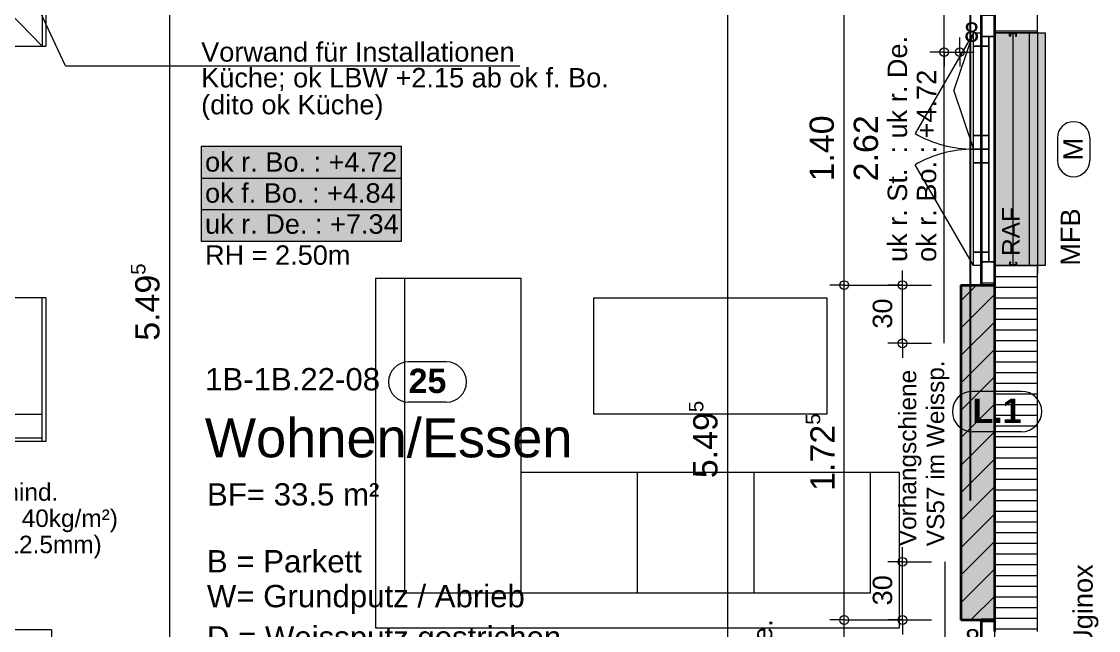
# Model space of a CAD drawing. Header units: metres. Extents: x 0.003 to 0.843, y 0.003 to 0.597.
# Drawn here: x 0.5301 to 0.6411, y 0.2022 to 0.2649 of the extents above; entities that cross this region are included whole.
import ezdxf

# ---------------------------------------------------------------- set-up
doc = ezdxf.new("R2010")
doc.units = ezdxf.units.M
for name, pattern in [('AUSGEZOGEN', [0]), ('LINIE_23', [0.0079, 0.004, -0.0013, 0, -0.0013, 0, -0.0013]), ('STRICHLINIE', [19.05, 12.7, -6.35]), ('STRICHPUNKT', [25.4, 12.7, -6.35, 0, -6.35])]:
    doc.linetypes.add(name, pattern=pattern)
for name, color, linetype, lineweight in [('Bauachsen grob', 7, 'STRICHPUNKT', 13), ('Daemmung', 7, 'AUSGEZOGEN', 18), ('Elektro Text', 251, 'AUSGEZOGEN', 18), ('Fenster', 7, 'AUSGEZOGEN', 18), ('Fuellflaeche tragende Wände MW', 7, 'AUSGEZOGEN', 13), ('Holzgelaender', 7, 'AUSGEZOGEN', 25), ('Kueche', 7, 'AUSGEZOGEN', 18), ('Moebel', 253, 'AUSGEZOGEN', 13), ('Oeffnungsrichtung Fenster', 7, 'AUSGEZOGEN', 13), ('Raumbezeichnung', 7, 'AUSGEZOGEN', 18), ('Rolladen', 7, 'AUSGEZOGEN', 13), ('Spengler', 7, 'AUSGEZOGEN', 18), ('Text Koten', 7, 'AUSGEZOGEN', 25), ('Text Werkplan Ausfuehrung', 7, 'AUSGEZOGEN', 25), ('Vorhangbrett', 7, 'AUSGEZOGEN', 13), ('Wand Mauerwerk tragend', 7, 'AUSGEZOGEN', 35), ('Werkplan- Ausfuehrungsmasse', 7, 'AUSGEZOGEN', 13)]:
    doc.layers.add(name, color=color, linetype=linetype, lineweight=lineweight)
doc.styles.add('ARIAL', font='ARIAL.TTF')

msp = doc.modelspace()

# ---------------------------------------------------------------- hatches: boundary and pattern name
at = {"layer": 'Fuellflaeche tragende Wände MW', "linetype": 'AUSGEZOGEN', "lineweight": 13}
msp.add_hatch(color=241, dxfattribs=at).paths.add_polyline_path([(0.62686, 0.23774), (0.62686, 0.20324), (0.63036, 0.20324), (0.63036, 0.23774)])
at = {"layer": 'Holzgelaender', "linetype": 'AUSGEZOGEN', "lineweight": 13}
msp.add_hatch(color=254, dxfattribs=at).paths.add_polyline_path([(0.63396, 0.26374), (0.63476, 0.26374), (0.63476, 0.23974), (0.63396, 0.23974)], flags=16)
at = {"layer": 'Spengler', "linetype": 'AUSGEZOGEN', "lineweight": 13}
msp.add_hatch(color=254, dxfattribs=at).paths.add_polyline_path([(0.63036, 0.26374), (0.63036, 0.23974), (0.63556, 0.23974), (0.63556, 0.26374)])
at = {"layer": 'Text Koten', "linetype": 'AUSGEZOGEN', "lineweight": 13}
msp.add_hatch(color=254, dxfattribs=at).paths.add_polyline_path([(0.54858, 0.252), (0.54858, 0.24226), (0.56924, 0.24226), (0.56924, 0.252)])

# ---------------------------------------------------------------- linework, layer by layer
at = {"layer": 'Bauachsen grob', "color": 32, "linetype": 'LINIE_23', "lineweight": 25, "true_color": 0xc36e14}
msp.add_line((0.62786, 0.01554), (0.62786, 0.58264), dxfattribs=at)
at = {"layer": 'Daemmung', "color": 7, "linetype": 'AUSGEZOGEN', "lineweight": 18}
for p, q in [((0.63036, 0.26574), (0.63036, 0.26374)), ((0.63476, 0.26374), (0.63476, 0.26574)), ((0.63476, 0.26374), (0.63036, 0.26374)), ((0.63036, 0.23974), (0.63476, 0.23974)), ((0.63036, 0.23974), (0.63036, 0.23774)), ((0.63476, 0.20204), (0.63476, 0.23974)), ((0.63036, 0.23774), (0.63036, 0.20324)), ((0.63036, 0.20324), (0.63036, 0.20204))]:
    msp.add_line(p, q, dxfattribs=at)
at = {"layer": 'Daemmung', "color": 7, "linetype": 'AUSGEZOGEN', "lineweight": 13}
for p, q in [((0.63036, 0.26394), (0.63476, 0.26394)), ((0.63036, 0.20234), (0.63476, 0.20234))]:
    msp.add_line(p, q, dxfattribs=at)
at = {"layer": 'Daemmung', "color": 7, "linetype": 'STRICHLINIE', "lineweight": 13}
for q in [(0.63476, 0.23894), (0.63476, 0.23974), (0.63476, 0.23894)]:
    msp.add_line((0.63476, 0.26374), q, dxfattribs=at)
at = {"layer": 'Daemmung', "color": 7, "linetype": 'AUSGEZOGEN', "lineweight": 13}
for points in [[(0.63036, 0.23974), (0.63476, 0.23974), (0.63476, 0.23974)], [(0.63036, 0.23864), (0.63476, 0.23864), (0.63476, 0.23864)], [(0.63036, 0.23754), (0.63476, 0.23754), (0.63476, 0.23754)], [(0.63036, 0.23644), (0.63476, 0.23644), (0.63476, 0.23644)], [(0.63036, 0.23534), (0.63476, 0.23534), (0.63476, 0.23534)], [(0.63036, 0.23534), (0.63476, 0.23534), (0.63476, 0.23534)], [(0.63036, 0.23424), (0.63036, 0.23424), (0.63476, 0.23424), (0.63476, 0.23424)], [(0.63036, 0.23314), (0.63036, 0.23314), (0.63476, 0.23314), (0.63476, 0.23314)], [(0.63036, 0.23204), (0.63036, 0.23204), (0.63476, 0.23204), (0.63476, 0.23204)], [(0.63036, 0.23094), (0.63036, 0.23094), (0.63476, 0.23094), (0.63476, 0.23094)], [(0.63036, 0.23094), (0.63036, 0.23094), (0.63476, 0.23094), (0.63476, 0.23094)], [(0.63036, 0.22984), (0.63036, 0.22984), (0.63476, 0.22984), (0.63476, 0.22984)], [(0.63036, 0.22874), (0.63036, 0.22874), (0.63476, 0.22874), (0.63476, 0.22874)], [(0.63036, 0.22764), (0.63036, 0.22764), (0.63476, 0.22764), (0.63476, 0.22764)], [(0.63036, 0.22654), (0.63036, 0.22654), (0.63476, 0.22654)], [(0.63036, 0.22654), (0.63036, 0.22654), (0.63476, 0.22654)], [(0.63036, 0.22544), (0.63036, 0.22544), (0.63476, 0.22544)], [(0.63036, 0.22434), (0.63036, 0.22434), (0.63476, 0.22434)], [(0.63036, 0.22324), (0.63036, 0.22324), (0.63476, 0.22324)], [(0.63036, 0.22214), (0.63036, 0.22214), (0.63476, 0.22214)], [(0.63036, 0.22214), (0.63036, 0.22214), (0.63476, 0.22214)], [(0.63036, 0.22104), (0.63036, 0.22104), (0.63476, 0.22104)], [(0.63036, 0.21994), (0.63036, 0.21994), (0.63476, 0.21994)], [(0.63036, 0.21884), (0.63036, 0.21884), (0.63476, 0.21884)], [(0.63036, 0.21774), (0.63036, 0.21774), (0.63476, 0.21774)], [(0.63036, 0.21774), (0.63036, 0.21774), (0.63476, 0.21774)], [(0.63036, 0.21664), (0.63036, 0.21664), (0.63476, 0.21664)], [(0.63036, 0.21554), (0.63036, 0.21554), (0.63476, 0.21554)], [(0.63036, 0.21444), (0.63036, 0.21444), (0.63476, 0.21444)], [(0.63036, 0.21334), (0.63036, 0.21334), (0.63476, 0.21334)], [(0.63036, 0.21334), (0.63036, 0.21334), (0.63476, 0.21334)], [(0.63036, 0.21224), (0.63036, 0.21224), (0.63476, 0.21224)], [(0.63036, 0.21114), (0.63036, 0.21114), (0.63476, 0.21114)], [(0.63036, 0.21004), (0.63036, 0.21004), (0.63476, 0.21004)], [(0.63036, 0.20894), (0.63036, 0.20894), (0.63476, 0.20894)], [(0.63036, 0.20894), (0.63036, 0.20894), (0.63476, 0.20894)], [(0.63036, 0.20784), (0.63036, 0.20784), (0.63476, 0.20784)], [(0.63036, 0.20674), (0.63036, 0.20674), (0.63476, 0.20674)], [(0.63036, 0.20564), (0.63036, 0.20564), (0.63476, 0.20564)], [(0.63036, 0.20454), (0.63036, 0.20454), (0.63476, 0.20454)], [(0.63036, 0.20454), (0.63036, 0.20454), (0.63476, 0.20454)], [(0.63036, 0.20344), (0.63036, 0.20344), (0.63476, 0.20344)]]:
    msp.add_lwpolyline(points, dxfattribs=at)
at = {"layer": 'Elektro Text', "color": 40, "linetype": 'AUSGEZOGEN', "lineweight": 18}
for p, q in [((0.63683, 0.2529), (0.63683, 0.25057)), ((0.64016, 0.2529), (0.64016, 0.25057))]:
    msp.add_line(p, q, dxfattribs=at)
for centre, start, end in [((0.63849, 0.2529), 0, 180), ((0.63849, 0.25057), 180, 0)]:
    msp.add_arc(centre, 0.00167, start, end, dxfattribs=at)
at = {"layer": 'Fenster', "color": 7, "linetype": 'AUSGEZOGEN', "lineweight": 13}
for p, q in [((0.62896, 0.26234), (0.62896, 0.25315)), ((0.62896, 0.25033), (0.62896, 0.24114))]:
    msp.add_line(p, q, dxfattribs=at)
for points in [[(0.63036, 0.26554), (0.63036, 0.26334), (0.62896, 0.26334), (0.62896, 0.26554), (0.63036, 0.26554)], [(0.62896, 0.26374), (0.62896, 0.26334), (0.62976, 0.26334), (0.62976, 0.26234), (0.62816, 0.26234), (0.62816, 0.26374), (0.62896, 0.26374)], [(0.62976, 0.24014), (0.62976, 0.25173), (0.62896, 0.25173), (0.62896, 0.25175), (0.62976, 0.25175), (0.62976, 0.26334), (0.63036, 0.26334), (0.63036, 0.24014), (0.62976, 0.24014)], [(0.63036, 0.26374), (0.63556, 0.26374), (0.63556, 0.23974), (0.63036, 0.23974), (0.63036, 0.26374)], [(0.62976, 0.26234), (0.62976, 0.25315), (0.62816, 0.25315), (0.62816, 0.26234), (0.62976, 0.26234)], [(0.62976, 0.25315), (0.62976, 0.25175), (0.62896, 0.25175), (0.62816, 0.25175), (0.62816, 0.25315), (0.62976, 0.25315)], [(0.62896, 0.25173), (0.62976, 0.25173), (0.62976, 0.25033), (0.62816, 0.25033), (0.62816, 0.25173), (0.62896, 0.25173)], [(0.62976, 0.25033), (0.62976, 0.24114), (0.62816, 0.24114), (0.62816, 0.25033), (0.62976, 0.25033)], [(0.62976, 0.24114), (0.62976, 0.24014), (0.62896, 0.24014), (0.62896, 0.23974), (0.62816, 0.23974), (0.62816, 0.24114), (0.62976, 0.24114)], [(0.63036, 0.24014), (0.63036, 0.23794), (0.62896, 0.23794), (0.62896, 0.24014), (0.63036, 0.24014)], [(0.63036, 0.20084), (0.63036, 0.20304), (0.62896, 0.20304), (0.62896, 0.20084), (0.63036, 0.20084)]]:
    msp.add_lwpolyline(points, dxfattribs=at)
at = {"layer": 'Holzgelaender', "color": 7, "linetype": 'AUSGEZOGEN', "lineweight": 13}
for p, q in [((0.63396, 0.23974), (0.63396, 0.26374)), ((0.63396, 0.26374), (0.63476, 0.26374)), ((0.63476, 0.26374), (0.63476, 0.23974)), ((0.63476, 0.23974), (0.63396, 0.23974))]:
    msp.add_line(p, q, dxfattribs=at)
at = {"layer": 'Kueche', "color": 7, "linetype": 'AUSGEZOGEN', "lineweight": 18}
for p, q in [((0.53218, 0.27654), (0.53218, 0.26234)), ((0.53256, 0.27654), (0.53256, 0.26234)), ((0.52018, 0.27474), (0.53218, 0.26234))]:
    msp.add_line(p, q, dxfattribs=at)
at = {"layer": 'Kueche', "color": 7, "linetype": 'AUSGEZOGEN', "lineweight": 13}
for p, q in [((0.49126, 0.26234), (0.53256, 0.26234)), ((0.53256, 0.23644), (0.49126, 0.23644)), ((0.53256, 0.23644), (0.53256, 0.22162)), ((0.53256, 0.22162), (0.47686, 0.22162))]:
    msp.add_line(p, q, dxfattribs=at)
at = {"layer": 'Kueche', "color": 7, "linetype": 'STRICHLINIE', "lineweight": 18}
for p, q in [((0.53218, 0.22162), (0.53218, 0.23644)), ((0.49318, 0.22444), (0.53218, 0.22444)), ((0.49318, 0.222), (0.53218, 0.222))]:
    msp.add_line(p, q, dxfattribs=at)
at = {"layer": 'Moebel', "color": 253, "linetype": 'AUSGEZOGEN', "lineweight": 13}
for p, q in [((0.56656, 0.23844), (0.56656, 0.20244)), ((0.56656, 0.23844), (0.58156, 0.23844)), ((0.56956, 0.20604), (0.56956, 0.23844)), ((0.58156, 0.20604), (0.58156, 0.23844)), ((0.58906, 0.22444), (0.58906, 0.23644)), ((0.58906, 0.23644), (0.61306, 0.23644)), ((0.61306, 0.23644), (0.61306, 0.22444)), ((0.61306, 0.22444), (0.58906, 0.22444)), ((0.62056, 0.21844), (0.58156, 0.21844)), ((0.59356, 0.20604), (0.59356, 0.21844)), ((0.60556, 0.20604), (0.60556, 0.21844)), ((0.61756, 0.20604), (0.61756, 0.21844)), ((0.61756, 0.20604), (0.61756, 0.21844)), ((0.62056, 0.20244), (0.62056, 0.21844)), ((0.56956, 0.20604), (0.61756, 0.20604)), ((0.53316, 0.20223), (0.47716, 0.20223)), ((0.53316, 0.20223), (0.53316, 0.18623)), ((0.56656, 0.20244), (0.62056, 0.20244))]:
    msp.add_line(p, q, dxfattribs=at)
at = {"layer": 'Oeffnungsrichtung Fenster', "color": 7, "linetype": 'AUSGEZOGEN', "lineweight": 13}
for p, q in [((0.62816, 0.26374), (0.62216, 0.25335)), ((0.62616, 0.25774), (0.62816, 0.26374)), ((0.62616, 0.25774), (0.62816, 0.25175)), ((0.62816, 0.23974), (0.62216, 0.25013))]:
    msp.add_line(p, q, dxfattribs=at)
for centre, start, end in [((0.62816, 0.26374), 240, 270), ((0.62816, 0.23974), 90, 120)]:
    msp.add_arc(centre, 0.012, start, end, dxfattribs=at)
at = {"layer": 'Rolladen', "color": 7, "linetype": 'AUSGEZOGEN', "lineweight": 13}
for p, q in [((0.6319, 0.26373), (0.63194, 0.26373)), ((0.6319, 0.26339), (0.6319, 0.26373)), ((0.63202, 0.26339), (0.6319, 0.26339)), ((0.63194, 0.26367), (0.63194, 0.26373)), ((0.63194, 0.26367), (0.63208, 0.26367)), ((0.63194, 0.26343), (0.63194, 0.26363)), ((0.63194, 0.26363), (0.6321, 0.26363)), ((0.63194, 0.26343), (0.63202, 0.26343)), ((0.63202, 0.26343), (0.63202, 0.26339)), ((0.63208, 0.26367), (0.63215, 0.26374)), ((0.6321, 0.26363), (0.63217, 0.2637)), ((0.63215, 0.26374), (0.63237, 0.26374)), ((0.63235, 0.2637), (0.63217, 0.2637)), ((0.6322, 0.26374), (0.63221, 0.26374)), ((0.63221, 0.26374), (0.63231, 0.26374)), ((0.63242, 0.26363), (0.63235, 0.2637)), ((0.63244, 0.26367), (0.63237, 0.26374)), ((0.63258, 0.26363), (0.63242, 0.26363)), ((0.63258, 0.26367), (0.63244, 0.26367)), ((0.6325, 0.26343), (0.6325, 0.26339)), ((0.63258, 0.26343), (0.6325, 0.26343)), ((0.6325, 0.26339), (0.63262, 0.26339)), ((0.63258, 0.26373), (0.63262, 0.26373)), ((0.63258, 0.26367), (0.63258, 0.26373)), ((0.63258, 0.26343), (0.63258, 0.26363)), ((0.63262, 0.26339), (0.63262, 0.26373)), ((0.6319, 0.24009), (0.6319, 0.23975)), ((0.63202, 0.24009), (0.6319, 0.24009)), ((0.6319, 0.23975), (0.63194, 0.23975)), ((0.63194, 0.24005), (0.63202, 0.24005)), ((0.63194, 0.24005), (0.63194, 0.23985)), ((0.63194, 0.23985), (0.6321, 0.23985)), ((0.63194, 0.23981), (0.63208, 0.23981)), ((0.63194, 0.23981), (0.63194, 0.23975)), ((0.63202, 0.24005), (0.63202, 0.24009)), ((0.63208, 0.23981), (0.63215, 0.23974)), ((0.6321, 0.23985), (0.63217, 0.23978)), ((0.63215, 0.23974), (0.63237, 0.23974)), ((0.63235, 0.23978), (0.63217, 0.23978)), ((0.6322, 0.23974), (0.63221, 0.23974)), ((0.63221, 0.23974), (0.63231, 0.23974)), ((0.63242, 0.23985), (0.63235, 0.23978)), ((0.63244, 0.23981), (0.63237, 0.23974)), ((0.63258, 0.23985), (0.63242, 0.23985)), ((0.63258, 0.23981), (0.63244, 0.23981)), ((0.6325, 0.24009), (0.63262, 0.24009)), ((0.6325, 0.24005), (0.6325, 0.24009)), ((0.63258, 0.24005), (0.6325, 0.24005)), ((0.63258, 0.24005), (0.63258, 0.23985)), ((0.63258, 0.23981), (0.63258, 0.23975)), ((0.63258, 0.23975), (0.63262, 0.23975)), ((0.63262, 0.24009), (0.63262, 0.23975))]:
    msp.add_line(p, q, dxfattribs=at)
at = {"layer": 'Rolladen', "color": 7, "linetype": 'STRICHPUNKT', "lineweight": 13}
msp.add_line((0.63226, 0.23974), (0.63226, 0.26374), dxfattribs=at)
at = {"layer": 'Text Koten', "color": 7, "linetype": 'AUSGEZOGEN', "lineweight": 13}
for p, q in [((0.54858, 0.252), (0.54858, 0.24226)), ((0.56924, 0.252), (0.54858, 0.252)), ((0.56924, 0.24226), (0.56924, 0.252)), ((0.54858, 0.24875), (0.56924, 0.24875)), ((0.54858, 0.24551), (0.56924, 0.24551)), ((0.54858, 0.24226), (0.56924, 0.24226))]:
    msp.add_line(p, q, dxfattribs=at)
at = {"layer": 'Text Werkplan Ausfuehrung', "color": 7, "linetype": 'AUSGEZOGEN', "lineweight": 13}
for q in [(0.52741, 0.27575), (0.58141, 0.26033)]:
    msp.add_line((0.53458, 0.26033), q, dxfattribs=at)
at = {"layer": 'Text Werkplan Ausfuehrung', "color": 240, "linetype": 'AUSGEZOGEN', "lineweight": 13}
for p, q in [((0.57384, 0.22984), (0.56996, 0.22984)), ((0.57384, 0.22567), (0.56996, 0.22567))]:
    msp.add_line(p, q, dxfattribs=at)
at = {"layer": 'Text Werkplan Ausfuehrung', "color": 92, "linetype": 'AUSGEZOGEN', "lineweight": 13}
for p, q in [((0.63313, 0.22679), (0.62808, 0.22679)), ((0.63313, 0.22262), (0.62808, 0.22262))]:
    msp.add_line(p, q, dxfattribs=at)
at = {"layer": 'Text Werkplan Ausfuehrung', "color": 240, "linetype": 'AUSGEZOGEN', "lineweight": 13}
for centre, start, end in [((0.56996, 0.22776), 90, 270), ((0.57384, 0.22776), 270, 90)]:
    msp.add_arc(centre, 0.00208, start, end, dxfattribs=at)
at = {"layer": 'Text Werkplan Ausfuehrung', "color": 92, "linetype": 'AUSGEZOGEN', "lineweight": 13}
for centre, start, end in [((0.62808, 0.22471), 90, 270), ((0.63313, 0.22471), 270, 90)]:
    msp.add_arc(centre, 0.00208, start, end, dxfattribs=at)
at = {"layer": 'Vorhangbrett', "color": 191, "linetype": 'STRICHPUNKT', "lineweight": 13, "true_color": 0xbe96ea}
for p, q in [((0.62516, 0.23174), (0.62516, 0.27674)), ((0.62526, 0.16844), (0.62526, 0.20924))]:
    msp.add_line(p, q, dxfattribs=at)
at = {"layer": 'Vorhangbrett', "color": 191, "linetype": 'AUSGEZOGEN', "lineweight": 18, "true_color": 0xbe96ea}
for p, q in [((0.62516, 0.26174), (0.62516, 0.26324)), ((0.62676, 0.26174), (0.62676, 0.26324)), ((0.62516, 0.26174), (0.62516, 0.26024)), ((0.62676, 0.26174), (0.62676, 0.26024)), ((0.62086, 0.23774), (0.61936, 0.23774)), ((0.62086, 0.23774), (0.62236, 0.23774)), ((0.62086, 0.23774), (0.62386, 0.23774)), ((0.62086, 0.23174), (0.61936, 0.23174)), ((0.62086, 0.23174), (0.62236, 0.23174)), ((0.62086, 0.23174), (0.62386, 0.23174)), ((0.62086, 0.20924), (0.61936, 0.20924)), ((0.62086, 0.20924), (0.62236, 0.20924)), ((0.62086, 0.20924), (0.62386, 0.20924)), ((0.62086, 0.20324), (0.61936, 0.20324)), ((0.62086, 0.20324), (0.62236, 0.20324)), ((0.62086, 0.20324), (0.62386, 0.20324))]:
    msp.add_line(p, q, dxfattribs=at)
at = {"layer": 'Vorhangbrett', "color": 191, "linetype": 'AUSGEZOGEN', "lineweight": 13, "true_color": 0xbe96ea}
for p, q in [((0.62516, 0.26174), (0.62366, 0.26174)), ((0.62516, 0.26174), (0.62676, 0.26174)), ((0.62676, 0.26174), (0.62826, 0.26174)), ((0.62086, 0.23774), (0.62086, 0.23924)), ((0.62086, 0.23174), (0.62086, 0.23774)), ((0.62086, 0.23174), (0.62086, 0.23024)), ((0.62086, 0.20924), (0.62086, 0.21074)), ((0.62086, 0.20324), (0.62086, 0.20924)), ((0.62086, 0.20324), (0.62086, 0.20174))]:
    msp.add_line(p, q, dxfattribs=at)
at = {"layer": 'Vorhangbrett', "color": 191, "linetype": 'AUSGEZOGEN', "lineweight": 18, "true_color": 0xbe96ea}
for centre in [(0.62516, 0.26174), (0.62676, 0.26174), (0.62086, 0.23774), (0.62086, 0.23174), (0.62086, 0.20924), (0.62086, 0.20324)]:
    msp.add_circle(centre, 0.00045, dxfattribs=at)
at = {"layer": 'Wand Mauerwerk tragend', "color": 180, "linetype": 'STRICHPUNKT', "lineweight": 35}
for p, q in [((0.62896, 0.26574), (0.62896, 0.23774)), ((0.63036, 0.26374), (0.63036, 0.26574)), ((0.63036, 0.23974), (0.63036, 0.26374)), ((0.63036, 0.23774), (0.63036, 0.23974)), ((0.62896, 0.23774), (0.63036, 0.23774)), ((0.63036, 0.20324), (0.62896, 0.20324)), ((0.62896, 0.20324), (0.62896, 0.17524)), ((0.63036, 0.20204), (0.63036, 0.20324))]:
    msp.add_line(p, q, dxfattribs=at)
at = {"layer": 'Wand Mauerwerk tragend', "color": 7, "linetype": 'AUSGEZOGEN', "lineweight": 35}
for p, q in [((0.62686, 0.23774), (0.62896, 0.23774)), ((0.62686, 0.23774), (0.62686, 0.20324)), ((0.62896, 0.23774), (0.63036, 0.23774)), ((0.63036, 0.20324), (0.63036, 0.23774)), ((0.62686, 0.20324), (0.63036, 0.20324))]:
    msp.add_line(p, q, dxfattribs=at)
at = {"layer": 'Wand Mauerwerk tragend', "color": 7, "linetype": 'AUSGEZOGEN', "lineweight": 13}
for p, q in [((0.62686, 0.23613), (0.62847, 0.23774)), ((0.62686, 0.2333), (0.63036, 0.2368)), ((0.62686, 0.23047), (0.63036, 0.23397)), ((0.62686, 0.22765), (0.63036, 0.23115)), ((0.62686, 0.22482), (0.63036, 0.22832)), ((0.62686, 0.22199), (0.63036, 0.22549)), ((0.62686, 0.21916), (0.63036, 0.22266)), ((0.62686, 0.21633), (0.63036, 0.21983)), ((0.62686, 0.2135), (0.63036, 0.217)), ((0.62686, 0.21068), (0.63036, 0.21418)), ((0.62686, 0.20785), (0.63036, 0.21135)), ((0.62686, 0.20502), (0.63036, 0.20852)), ((0.62791, 0.20324), (0.63036, 0.20569))]:
    msp.add_line(p, q, dxfattribs=at)
at = {"layer": 'Werkplan- Ausfuehrungsmasse', "color": 7, "linetype": 'AUSGEZOGEN', "lineweight": 13}
for p, q in [((0.60286, 0.16684), (0.60286, 0.27674)), ((0.61486, 0.23774), (0.61486, 0.26574)), ((0.61486, 0.23774), (0.61336, 0.23774)), ((0.61486, 0.23774), (0.61636, 0.23774)), ((0.61486, 0.20324), (0.61486, 0.23774)), ((0.61486, 0.20324), (0.61336, 0.20324)), ((0.61486, 0.20324), (0.61636, 0.20324)), ((0.61486, 0.17524), (0.61486, 0.20324))]:
    msp.add_line(p, q, dxfattribs=at)
for points in [[(0.54536, 0.16684), (0.54536, 0.19203), (0.54536, 0.19203), (0.54536, 0.20821), (0.54536, 0.20821), (0.54536, 0.27674)], [(0.61486, 0.23774), (0.61639, 0.23774), (0.61639, 0.23774), (0.61732, 0.23774), (0.61732, 0.23774), (0.61844, 0.23774), (0.61844, 0.23774), (0.62232, 0.23774)], [(0.61486, 0.20324), (0.61576, 0.20324), (0.61576, 0.20324), (0.61645, 0.20324), (0.61645, 0.20324), (0.61728, 0.20324), (0.61728, 0.20324), (0.62232, 0.20324)]]:
    msp.add_lwpolyline(points, dxfattribs=at)
for centre in [(0.61486, 0.23774), (0.61486, 0.20324)]:
    msp.add_circle(centre, 0.00045, dxfattribs=at)

# ---------------------------------------------------------------- texts
at = {"layer": 'Elektro Text', "color": 40, "linetype": 'AUSGEZOGEN', "lineweight": 18, "insert": (0.63943, 0.25057), "char_height": 0.002, "width": 0.001, "attachment_point": 7, "rotation": 90, "style": 'ARIAL'}
msp.add_mtext('M', dxfattribs=at)
at = {"layer": 'Raumbezeichnung', "color": 7, "linetype": 'AUSGEZOGEN', "lineweight": 18, "attachment_point": 7, "style": 'ARIAL'}
for s, insert, char_height, width in [('1B-1B.22-08', (0.54898, 0.22686), 0.0023, 0.00115), ('Wohnen/Essen', (0.54896, 0.21994), 0.004, 0.002), ('BF=\\~33.5\\~m²', (0.54918, 0.215), 0.0023, 0.00115), ('B\\~=\\~Parkett', (0.54917, 0.20811), 0.0023, 0.00115), ('W=\\~Grundputz\\~/\\~Abrieb', (0.54917, 0.20386), 0.0023, 0.00115), ('D\\~=\\~Weissputz\\~gestrichen', (0.54917, 0.19961), 0.0023, 0.00115)]:
    msp.add_mtext(s, dxfattribs=dict(at, insert=insert, char_height=char_height, width=width))
at = {"layer": 'Text Koten', "color": 7, "linetype": 'AUSGEZOGEN', "lineweight": 25, "char_height": 0.002, "width": 0.001, "attachment_point": 7, "rotation": 90, "style": 'ARIAL'}
for s, insert in [('uk\\~r.\\~St.\\~\\~:\\~uk\\~r.\\~De.', (0.62136, 0.24012)), ('ok\\~r.\\~Bo.\\~:\\~+4.72', (0.62436, 0.24012)), ('uk\\~r.\\~St.\\~\\~:\\~uk\\~r.\\~De.', (0.60746, 0.18002))]:
    msp.add_mtext(s, dxfattribs=dict(at, insert=insert))
at = {"layer": 'Text Koten', "color": 7, "linetype": 'AUSGEZOGEN', "lineweight": 13, "char_height": 0.002, "width": 0.001, "attachment_point": 7, "style": 'ARIAL'}
for s, insert in [('ok\\~r.\\~Bo.\\~:\\~+4.72', (0.54898, 0.2494)), ('ok\\~f.\\~Bo.\\~:\\~+4.84', (0.54898, 0.2462)), ('uk\\~r.\\~De.\\~:\\~+7.34', (0.54898, 0.243)), ('RH\\~=\\~2.50m', (0.54898, 0.2398))]:
    msp.add_mtext(s, dxfattribs=dict(at, insert=insert))
at = {"layer": 'Text Werkplan Ausfuehrung', "color": 7, "linetype": 'AUSGEZOGEN', "lineweight": 13, "char_height": 0.002, "width": 0.001, "attachment_point": 7, "style": 'ARIAL'}
for s, insert in [('Vorwand\\~für\\~Installationen\\~', (0.54858, 0.26073)), ('Küche;\\~ok\\~LBW\\~+2.15\\~ab\\~ok\\~f.\\~Bo.', (0.54858, 0.25773)), ('(dito\\~ok\\~Küche)', (0.54858, 0.25473))]:
    msp.add_mtext(s, dxfattribs=dict(at, insert=insert))
at = {"layer": 'Text Werkplan Ausfuehrung', "color": 7, "linetype": 'AUSGEZOGEN', "lineweight": 25, "attachment_point": 7, "rotation": 90, "style": 'ARIAL'}
for s, insert, char_height, width in [('RAF', (0.63293, 0.24074), 0.0018, 0.0009), ('MFB', (0.63916, 0.23974), 0.002, 0.001), ('Abdeckblech\\~aus\\~Uginox', (0.64106, 0.17822), 0.002, 0.001)]:
    msp.add_mtext(s, dxfattribs=dict(at, insert=insert, char_height=char_height, width=width))
at = {"layer": 'Text Werkplan Ausfuehrung', "color": 240, "linetype": 'AUSGEZOGEN', "lineweight": 13, "insert": (0.56996, 0.22659), "char_height": 0.0025, "width": 0.00125, "attachment_point": 7, "style": 'ARIAL'}
msp.add_mtext('\\fArial|i0|b1|c0|p0;25', dxfattribs=at)
at = {"layer": 'Text Werkplan Ausfuehrung', "color": 92, "linetype": 'AUSGEZOGEN', "lineweight": 13, "insert": (0.62808, 0.22354), "char_height": 0.0025, "width": 0.00125, "attachment_point": 7, "style": 'ARIAL'}
msp.add_mtext('\\fArial|i0|b1|c0|p0;L.1', dxfattribs=at)
at = {"layer": 'Text Werkplan Ausfuehrung', "color": 7, "linetype": 'AUSGEZOGEN', "lineweight": 18, "char_height": 0.0018, "width": 0.0009, "attachment_point": 7, "style": 'ARIAL'}
for s, insert in [('Metallständer\\~(7.5cm)\\~freistehend,\\~mind.\\~', (0.48886, 0.21498)), ('80%\\~mit\\~Mineralwolldämmung\\~(mind\\~40kg/m²)\\~', (0.48886, 0.21228)), ('ausgedämmt,\\~Gipskartonplatten\\~(2*12.5mm)', (0.48886, 0.20958))]:
    msp.add_mtext(s, dxfattribs=dict(at, insert=insert))
at = {"layer": 'Vorhangbrett', "color": 191, "linetype": 'AUSGEZOGEN', "lineweight": 18, "true_color": 0xbe96ea, "char_height": 0.002, "width": 0.001, "attachment_point": 7, "style": 'ARIAL'}
for insert in [(0.62721, 0.26277), (0.62731, 0.20027)]:
    msp.add_mtext('8', dxfattribs=dict(at, insert=insert))
at = {"layer": 'Vorhangbrett', "color": 191, "linetype": 'AUSGEZOGEN', "lineweight": 18, "true_color": 0xbe96ea, "attachment_point": 7, "rotation": 90, "style": 'ARIAL'}
for s, insert, char_height, width in [('30', (0.61982, 0.23325), 0.002, 0.001), ('VS57\\~im\\~Weissp.', (0.6257, 0.21084), 0.0018, 0.0009), ('Vorhangschiene', (0.62282, 0.21084), 0.0018, 0.0009), ('30', (0.61982, 0.20475), 0.002, 0.001)]:
    msp.add_mtext(s, dxfattribs=dict(at, insert=insert, char_height=char_height, width=width))
at = {"layer": 'Werkplan- Ausfuehrungsmasse', "color": 7, "linetype": 'AUSGEZOGEN', "lineweight": 13, "attachment_point": 7, "rotation": 90, "style": 'ARIAL'}
for s, insert, char_height, width in [('1.40', (0.61382, 0.24842), 0.0025, 0.00125), ('2.62', (0.61837, 0.24843), 0.0025, 0.00125), ('5', (0.54286, 0.2388), 0.0015, 0.00075), ('5.49', (0.54432, 0.23201), 0.0025, 0.00125), ('5', (0.60036, 0.22465), 0.0015, 0.00075), ('5.49', (0.60182, 0.21785), 0.0025, 0.00125), ('5', (0.6124, 0.22335), 0.0015, 0.00075), ('1.72', (0.61386, 0.21655), 0.0025, 0.00125)]:
    msp.add_mtext(s, dxfattribs=dict(at, insert=insert, char_height=char_height, width=width))

doc.saveas('drawing.dxf')
